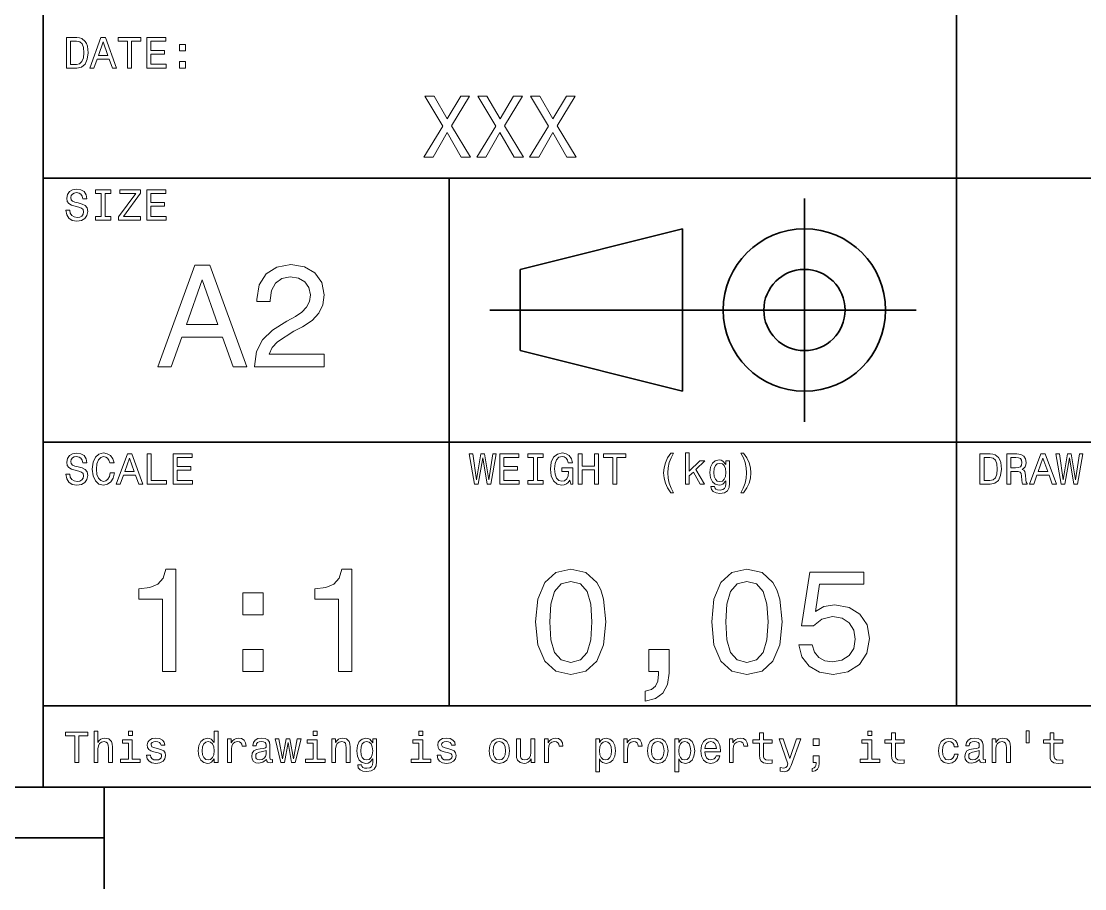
# Model space of a CAD drawing. Extents: x 0 to 594, y 0 to 420.
# Drawn here: x 392.9 to 445.3, y 5 to 47.7 of the extents above; entities that cross this region are included whole.
import ezdxf

# ---------------------------------------------------------------- set-up
doc = ezdxf.new("R2010")
doc.units = 0

msp = doc.modelspace()

# ---------------------------------------------------------------- linework, layer by layer
at = {"color": 7, "lineweight": 35}
for p, q in [((394, 10), (394, 70)), ((439, 14), (439, 70)), ((394, 40), (559, 40)), ((414, 14), (414, 40)), ((416, 33.5), (437, 33.5)), ((394, 27), (559, 27)), ((394, 14), (559, 14)), ((10, 10), (584, 10)), ((394, 10), (584, 10)), ((197, 7.5), (397, 7.5))]:
    msp.add_line(p, q, dxfattribs=at)
at = {"color": 7, "lineweight": 35, "ltscale": 0.275}
msp.add_line((431.5, 28), (431.5, 39), dxfattribs=at)
at = {"color": 7, "lineweight": 35, "ltscale": 0.206155}
for p, q in [((417.5, 35.5), (425.5, 37.5)), ((425.5, 29.5), (417.5, 31.5))]:
    msp.add_line(p, q, dxfattribs=at)
at = {"color": 7, "lineweight": 35, "ltscale": 0.2}
msp.add_line((425.5, 37.5), (425.5, 29.5), dxfattribs=at)
at = {"color": 7, "lineweight": 35, "ltscale": 0.1}
msp.add_line((417.5, 31.5), (417.5, 35.5), dxfattribs=at)
at = {"color": 7, "lineweight": 35, "ltscale": 0.125}
msp.add_line((397, 10), (397, 5), dxfattribs=at)
at = {"color": 7, "lineweight": 13}
for points in [[(395.648407, 46.918587), (395.149139, 46.918587), (395.149139, 45.418587), (395.648407, 45.418587), (395.884003, 45.466137), (396.059082, 45.61095), (396.167145, 45.846542), (396.206055, 46.168587), (396.171478, 46.497116), (396.128235, 46.626801), (396.067719, 46.730545), (395.892639, 46.871037), (395.778107, 46.905617)], [(395.63327, 46.739193), (395.797546, 46.706772), (395.909943, 46.607349), (395.976959, 46.430115), (395.998566, 46.168587), (395.974792, 45.915707), (395.907776, 45.738472), (395.793213, 45.632565), (395.63327, 45.59798), (395.350159, 45.59798), (395.350159, 46.739193)], [(396.294678, 45.418587), (396.49353, 45.418587), (396.651306, 45.859509), (397.25, 45.859509), (397.407776, 45.418587), (397.610962, 45.418587), (397.061951, 46.92075), (396.841492, 46.92075)], [(396.720459, 46.043228), (396.951721, 46.704609), (397.182983, 46.043228)], [(398.153473, 45.418587), (398.352295, 45.418587), (398.352295, 46.73703), (398.806183, 46.73703), (398.806183, 46.918587), (397.697418, 46.918587), (397.697418, 46.73703), (398.153473, 46.73703)], [(399.100159, 45.418587), (400.051147, 45.418587), (400.051147, 45.600143), (399.298981, 45.600143), (399.298981, 46.108067), (399.969025, 46.108067), (399.969025, 46.287464), (399.298981, 46.287464), (399.298981, 46.73703), (400.033875, 46.73703), (400.033875, 46.918587), (399.100159, 46.918587)], [(400.706055, 46.257202), (401.004333, 46.257202), (401.004333, 46.57925), (400.706055, 46.57925)], [(400.706055, 45.418587), (401.004333, 45.418587), (401.004333, 45.740631), (400.706055, 45.740631)], [(412.752136, 41.020172), (413.206024, 41.020172), (413.893372, 42.234871), (414.593658, 41.020172), (415.051849, 41.020172), (414.113831, 42.5634), (415.004303, 44.024494), (414.567719, 44.024494), (413.906311, 42.913544), (413.257904, 44.024494), (412.804016, 44.024494), (413.690186, 42.559078)], [(415.354462, 41.020172), (415.80835, 41.020172), (416.495667, 42.234871), (417.195953, 41.020172), (417.654175, 41.020172), (416.716125, 42.5634), (417.606628, 44.024494), (417.170013, 44.024494), (416.508636, 42.913544), (415.860229, 44.024494), (415.406311, 44.024494), (416.29248, 42.559078)], [(417.956757, 41.020172), (418.410645, 41.020172), (419.097961, 42.234871), (419.798248, 41.020172), (420.25647, 41.020172), (419.31842, 42.5634), (420.208923, 44.024494), (419.772308, 44.024494), (419.110931, 42.913544), (418.462524, 44.024494), (418.008636, 44.024494), (418.894806, 42.559078)], [(395.309082, 38.413544), (395.112396, 38.413544), (395.155609, 38.184437), (395.263702, 38.01585), (395.430115, 37.914265), (395.654907, 37.877522), (395.877533, 37.912102), (396.043945, 38.007202), (396.149841, 38.156338), (396.188751, 38.353024), (396.156342, 38.530258), (396.065552, 38.64481), (395.918579, 38.720459), (395.721893, 38.776657), (395.553314, 38.817722), (395.443085, 38.865273), (395.380402, 38.934437), (395.360962, 39.042507), (395.380402, 39.139767), (395.436584, 39.213257), (395.523041, 39.262966), (395.641937, 39.280258), (395.76297, 39.258644), (395.858063, 39.200287), (395.920746, 39.103024), (395.951019, 38.97118), (396.147705, 38.97118), (396.147705, 38.975502), (396.113098, 39.178673), (396.011536, 39.329971), (395.851593, 39.425072), (395.635437, 39.457493), (395.440918, 39.425072), (395.289612, 39.334293), (395.192352, 39.193802), (395.157776, 39.012245), (395.185883, 38.850143), (395.268005, 38.739914), (395.397705, 38.666424), (395.574921, 38.610229), (395.75, 38.560516), (395.881836, 38.512966), (395.961823, 38.443802), (395.989899, 38.331409), (395.963989, 38.216858), (395.896973, 38.130402), (395.79538, 38.076366), (395.663544, 38.059078), (395.516571, 38.082851), (395.404175, 38.152016), (395.332855, 38.264408)], [(396.852295, 38.100143), (396.575653, 38.100143), (396.575653, 37.918587), (397.32782, 37.918587), (397.32782, 38.100143), (397.051147, 38.100143), (397.051147, 39.23703), (397.32782, 39.23703), (397.32782, 39.418587), (396.575653, 39.418587), (396.575653, 39.23703), (396.852295, 39.23703)], [(397.714691, 37.918587), (398.791077, 37.918587), (398.791077, 38.100143), (397.952454, 38.100143), (398.791077, 39.247837), (398.791077, 39.418587), (397.773041, 39.418587), (397.773041, 39.23703), (398.566284, 39.23703), (397.714691, 38.091496)], [(399.100159, 37.918587), (400.051147, 37.918587), (400.051147, 38.100143), (399.298981, 38.100143), (399.298981, 38.608067), (399.969025, 38.608067), (399.969025, 38.787464), (399.298981, 38.787464), (399.298981, 39.23703), (400.033875, 39.23703), (400.033875, 39.418587), (399.100159, 39.418587)], [(399.641205, 30.700289), (400.304016, 30.700289), (400.829956, 32.170029), (402.825623, 32.170029), (403.351563, 30.700289), (404.028809, 30.700289), (402.198822, 35.707493), (401.463959, 35.707493)], [(404.410645, 30.700289), (407.84726, 30.700289), (407.84726, 31.319885), (405.131104, 31.319885), (405.28241, 31.658503), (405.541779, 31.939482), (406.341492, 32.451008), (406.766571, 32.667149), (407.242065, 32.976944), (407.580688, 33.337177), (407.775208, 33.762249), (407.84726, 34.244957), (407.724762, 34.850143), (407.386169, 35.325649), (406.867432, 35.628242), (406.197388, 35.736313), (405.505737, 35.613834), (404.979828, 35.275215), (404.641205, 34.734871), (404.525909, 34.021614), (404.525909, 33.92075), (405.181549, 33.92075), (405.181549, 33.978386), (405.246399, 34.4683), (405.440918, 34.828529), (405.750702, 35.059078), (406.161377, 35.138329), (406.579224, 35.066284), (406.889038, 34.886169), (407.090759, 34.605186), (407.162811, 34.252163), (407.112366, 33.92075), (406.975494, 33.639771), (406.744934, 33.394814), (406.427948, 33.178677), (406.002869, 32.948128), (405.296814, 32.501442), (404.799713, 32.025936), (404.504303, 31.449568), (404.410645, 30.721903)], [(401.060516, 32.782421), (401.83139, 34.987034), (402.602295, 32.782421)], [(395.309082, 25.413544), (395.112396, 25.413544), (395.155609, 25.184437), (395.263702, 25.015848), (395.430115, 24.914265), (395.654907, 24.87752), (395.877533, 24.912102), (396.043945, 25.007204), (396.149841, 25.15634), (396.188751, 25.353025), (396.156342, 25.530258), (396.065552, 25.644812), (395.918579, 25.720461), (395.721893, 25.776655), (395.553314, 25.817722), (395.443085, 25.865273), (395.380402, 25.934437), (395.360962, 26.042505), (395.380402, 26.139769), (395.436584, 26.213255), (395.523041, 26.262968), (395.641937, 26.280258), (395.76297, 26.258644), (395.858063, 26.200287), (395.920746, 26.103025), (395.951019, 25.97118), (396.147705, 25.97118), (396.147705, 25.975504), (396.113098, 26.178673), (396.011536, 26.329969), (395.851593, 26.425072), (395.635437, 26.457491), (395.440918, 26.425072), (395.289612, 26.334293), (395.192352, 26.193804), (395.157776, 26.012247), (395.185883, 25.850143), (395.268005, 25.739912), (395.397705, 25.666426), (395.574921, 25.610229), (395.75, 25.560518), (395.881836, 25.512968), (395.961823, 25.443804), (395.989899, 25.331411), (395.963989, 25.216858), (395.896973, 25.130402), (395.79538, 25.076368), (395.663544, 25.059076), (395.516571, 25.082851), (395.404175, 25.152016), (395.332855, 25.264408)], [(397.30188, 25.476223), (397.258636, 25.294668), (397.187317, 25.164984), (397.087891, 25.085012), (396.971191, 25.059076), (396.830688, 25.097982), (396.720459, 25.214697), (396.646973, 25.404898), (396.623199, 25.668587), (396.646973, 25.930115), (396.718292, 26.122477), (396.828522, 26.239193), (396.971191, 26.280258), (397.074921, 26.258644), (397.163544, 26.198126), (397.232697, 26.100864), (397.280273, 25.966858), (397.485596, 25.966858), (397.420746, 26.17219), (397.30835, 26.327808), (397.154907, 26.425072), (396.971191, 26.459654), (396.742065, 26.405619), (396.567017, 26.254322), (396.45462, 26.005762), (396.41571, 25.668587), (396.45462, 25.331411), (396.567017, 25.082851), (396.742065, 24.929394), (396.971191, 24.87752), (397.17218, 24.918587), (397.33429, 25.03314), (397.448853, 25.22118), (397.509369, 25.476223)], [(397.595825, 24.918587), (397.794678, 24.918587), (397.952454, 25.359509), (398.551147, 25.359509), (398.708923, 24.918587), (398.912109, 24.918587), (398.363098, 26.420748), (398.142639, 26.420748)], [(398.021606, 25.543226), (398.252869, 26.204609), (398.484161, 25.543226)], [(399.115265, 24.918587), (400.079254, 24.918587), (400.079254, 25.100143), (399.314117, 25.100143), (399.314117, 26.418587), (399.115265, 26.418587)], [(400.401306, 24.918587), (401.352295, 24.918587), (401.352295, 25.100143), (400.600159, 25.100143), (400.600159, 25.608068), (401.270172, 25.608068), (401.270172, 25.787462), (400.600159, 25.787462), (400.600159, 26.23703), (401.335022, 26.23703), (401.335022, 26.418587), (400.401306, 26.418587)], [(415.242065, 24.918587), (415.432281, 24.918587), (415.648407, 26.21974), (415.871033, 24.918587), (416.052582, 24.918587), (416.316284, 26.420748), (416.143372, 26.420748), (415.957489, 25.14337), (415.74353, 26.420748), (415.555481, 26.420748), (415.345825, 25.14337), (415.159943, 26.420748), (414.982697, 26.420748)], [(416.497833, 24.918587), (417.448853, 24.918587), (417.448853, 25.100143), (416.696686, 25.100143), (416.696686, 25.608068), (417.36673, 25.608068), (417.36673, 25.787462), (416.696686, 25.787462), (416.696686, 26.23703), (417.431549, 26.23703), (417.431549, 26.418587), (416.497833, 26.418587)], [(418.153473, 25.100143), (417.876801, 25.100143), (417.876801, 24.918587), (418.628967, 24.918587), (418.628967, 25.100143), (418.352295, 25.100143), (418.352295, 26.23703), (418.628967, 26.23703), (418.628967, 26.418587), (417.876801, 26.418587), (417.876801, 26.23703), (418.153473, 26.23703)], [(419.949554, 25.119595), (419.986298, 24.918587), (420.094391, 24.918587), (420.094391, 25.729105), (419.547546, 25.729105), (419.547546, 25.545387), (419.884735, 25.545387), (419.884735, 25.532419), (419.858795, 25.333572), (419.789612, 25.186598), (419.683716, 25.093658), (419.55188, 25.0634), (419.404907, 25.102304), (419.290344, 25.219019), (419.216858, 25.411383), (419.190918, 25.675072), (419.214691, 25.936598), (419.288177, 26.128962), (419.404907, 26.245676), (419.562683, 26.286743), (419.670746, 26.265129), (419.759369, 26.204609), (419.824219, 26.103025), (419.860962, 25.966858), (420.074921, 25.966858), (420.018738, 26.174351), (419.912811, 26.329969), (419.763702, 26.425072), (419.575653, 26.459654), (419.329254, 26.405619), (419.143372, 26.247837), (419.024506, 25.999279), (418.983429, 25.668587), (419.024506, 25.335733), (419.143372, 25.087175), (419.318451, 24.929394), (419.53891, 24.87752), (419.662109, 24.894812), (419.772339, 24.93804), (419.867432, 25.013687)], [(420.35376, 24.918587), (420.554749, 24.918587), (420.554749, 25.623198), (421.155609, 25.623198), (421.155609, 24.918587), (421.354462, 24.918587), (421.354462, 26.418587), (421.155609, 26.418587), (421.155609, 25.806915), (420.554749, 25.806915), (420.554749, 26.418587), (420.35376, 26.418587)], [(422.056915, 24.918587), (422.255768, 24.918587), (422.255768, 26.23703), (422.709656, 26.23703), (422.709656, 26.418587), (421.600861, 26.418587), (421.600861, 26.23703), (422.056915, 26.23703)], [(424.916412, 24.50144), (425.052582, 24.50144), (424.929382, 24.730547), (424.842926, 24.970459), (424.78891, 25.223341), (424.771606, 25.478386), (424.78891, 25.733429), (424.842926, 25.984148), (424.929382, 26.226223), (425.052582, 26.45533), (424.916412, 26.45533), (424.758636, 26.217579), (424.648407, 25.981987), (424.583588, 25.73559), (424.564117, 25.478386), (424.583588, 25.219019), (424.648407, 24.974783), (424.758636, 24.739191)], [(425.638336, 24.918587), (425.828522, 24.918587), (425.828522, 25.327087), (426.027374, 25.519451), (426.368866, 24.918587), (426.582855, 24.918587), (426.157074, 25.651297), (426.593658, 26.07925), (426.35376, 26.07925), (425.828522, 25.556194), (425.828522, 26.470461), (425.638336, 26.470461)], [(428.5065, 24.50144), (428.662109, 24.739191), (428.772339, 24.974783), (428.837189, 25.219019), (428.858795, 25.478386), (428.837189, 25.73559), (428.772339, 25.981987), (428.662109, 26.217579), (428.5065, 26.45533), (428.370331, 26.45533), (428.491364, 26.226223), (428.57782, 25.984148), (428.6297, 25.733429), (428.649139, 25.478386), (428.6297, 25.223341), (428.57782, 24.970459), (428.489197, 24.730547), (428.370331, 24.50144)], [(440.648407, 26.418587), (440.149139, 26.418587), (440.149139, 24.918587), (440.648407, 24.918587), (440.884003, 24.966137), (441.059082, 25.11095), (441.167145, 25.34654), (441.206055, 25.668587), (441.171478, 25.997116), (441.128235, 26.126801), (441.067719, 26.230547), (440.892639, 26.371037), (440.778107, 26.405619)], [(440.63327, 26.239193), (440.797546, 26.206772), (440.909943, 26.107347), (440.976959, 25.930115), (440.998566, 25.668587), (440.974792, 25.415705), (440.907776, 25.238472), (440.793213, 25.132565), (440.63327, 25.097982), (440.350159, 25.097982), (440.350159, 26.239193)], [(441.469727, 24.918587), (441.670746, 24.918587), (441.670746, 25.551872), (441.876068, 25.551872), (442.027374, 25.545387), (442.122467, 25.515129), (442.174347, 25.443804), (442.195953, 25.31628), (442.206787, 25.121758), (442.219727, 24.994236), (442.245667, 24.918587), (442.472626, 24.918587), (442.472626, 24.959654), (442.422913, 25.020172), (442.405609, 25.132565), (442.390503, 25.37464), (442.35376, 25.554033), (442.304047, 25.610229), (442.226227, 25.651297), (442.312683, 25.70533), (442.373199, 25.780979), (442.412109, 25.87608), (442.425079, 25.990633), (442.394806, 26.17219), (442.30835, 26.308357), (442.16571, 26.39049), (441.971191, 26.418587), (441.469727, 26.418587)], [(441.914978, 26.234869), (442.046844, 26.221901), (442.139771, 26.180834), (442.19812, 26.105186), (442.21759, 25.986311), (442.195953, 25.86095), (442.137604, 25.785301), (442.038177, 25.746397), (441.902008, 25.73559), (441.670746, 25.73559), (441.670746, 26.234869)], [(442.595825, 24.918587), (442.794678, 24.918587), (442.952454, 25.359509), (443.551147, 25.359509), (443.708923, 24.918587), (443.912109, 24.918587), (443.363098, 26.420748), (443.142639, 26.420748)], [(443.021606, 25.543226), (443.252869, 26.204609), (443.484161, 25.543226)], [(444.145538, 24.918587), (444.335724, 24.918587), (444.55188, 26.21974), (444.774506, 24.918587), (444.956055, 24.918587), (445.219727, 26.420748), (445.046844, 26.420748), (444.860962, 25.14337), (444.646973, 26.420748), (444.458923, 26.420748), (444.249268, 25.14337), (444.063416, 26.420748), (443.886169, 26.420748)], [(427.817017, 24.970459), (427.817017, 26.07925), (427.635437, 26.07925), (427.635437, 25.891209), (427.486328, 26.061958), (427.395538, 26.105186), (427.293945, 26.120316), (427.110229, 26.077087), (426.96759, 25.956051), (426.874634, 25.761526), (426.842224, 25.499998), (426.874634, 25.236311), (426.96759, 25.041786), (427.110229, 24.918587), (427.293945, 24.87752), (427.397705, 24.892651), (427.484161, 24.931555), (427.635437, 25.095819), (427.635437, 24.931555), (427.618164, 24.801872), (427.570618, 24.708933), (427.479828, 24.654898), (427.343658, 24.635445), (427.224792, 24.648415), (427.140503, 24.680834), (427.09079, 24.73703), (427.075653, 24.812679), (426.891937, 24.812679), (426.891937, 24.804033), (426.920044, 24.665705), (427.00647, 24.561958), (427.144806, 24.494955), (427.332855, 24.47118), (427.557648, 24.503601), (427.706787, 24.594379), (427.791077, 24.752161)], [(427.03891, 25.499998), (427.05835, 25.692362), (427.11673, 25.835012), (427.207489, 25.919308), (427.328522, 25.949566), (427.456055, 25.919308), (427.551147, 25.835012), (427.609497, 25.692362), (427.631134, 25.499998), (427.609497, 25.303312), (427.551147, 25.162823), (427.456055, 25.076368), (427.328522, 25.048269), (427.207489, 25.076368), (427.11673, 25.162823), (427.05835, 25.305475)], [(399.870331, 15.700288), (400.52594, 15.700288), (400.52594, 20.736311), (400.036041, 20.736311), (399.906342, 20.296829), (399.646973, 20.00144), (399.250732, 19.828529), (398.703186, 19.770893), (398.703186, 19.259365), (399.870331, 19.259365)], [(408.544678, 15.700288), (409.200317, 15.700288), (409.200317, 20.736311), (408.710388, 20.736311), (408.580719, 20.296829), (408.32135, 20.00144), (407.925079, 19.828529), (407.377533, 19.770893), (407.377533, 19.259365), (408.544678, 19.259365)], [(418.257935, 18.142651), (418.365997, 17.011526), (418.70462, 16.204611), (419.244965, 15.714697), (419.994232, 15.556195), (420.736328, 15.714697), (421.276672, 16.204611), (421.608063, 17.011526), (421.723358, 18.142651), (421.608063, 19.266571), (421.471191, 19.713257), (421.276672, 20.080692), (420.736328, 20.570604), (419.994232, 20.736311), (419.244965, 20.570604), (418.70462, 20.073486), (418.365997, 19.266571)], [(426.932281, 18.142651), (427.040344, 17.011526), (427.378967, 16.204611), (427.919312, 15.714697), (428.668579, 15.556195), (429.410675, 15.714697), (429.951019, 16.204611), (430.28244, 17.011526), (430.397705, 18.142651), (430.28244, 19.266571), (430.145538, 19.713257), (429.951019, 20.080692), (429.410675, 20.570604), (428.668579, 20.736311), (427.919312, 20.570604), (427.378967, 20.073486), (427.040344, 19.266571)], [(431.219025, 17.004322), (431.377533, 16.413544), (431.73056, 15.952449), (432.249298, 15.664265), (432.912109, 15.556195), (433.639771, 15.685879), (434.208923, 16.038904), (434.569183, 16.600864), (434.706055, 17.321325), (434.583588, 17.991354), (434.237762, 18.51729), (433.697418, 18.855907), (432.998566, 18.978386), (432.458221, 18.89193), (432.040344, 18.654179), (432.242065, 20.00144), (434.432281, 20.00144), (434.432281, 20.592218), (431.759369, 20.592218), (431.363129, 17.940922), (431.939484, 17.940922), (432.357361, 18.279539), (432.890503, 18.402018), (433.351593, 18.322765), (433.70462, 18.092218), (433.927948, 17.739193), (434.007202, 17.285301), (433.927948, 16.831411), (433.697418, 16.478386), (433.344391, 16.255043), (432.890503, 16.175793), (432.508636, 16.226225), (432.213257, 16.39193), (431.997131, 16.651297), (431.889069, 17.004322)], [(418.949585, 18.142651), (419.007202, 19.014408), (419.187317, 19.641211), (419.511536, 20.008644), (419.994232, 20.138329), (420.469757, 20.008644), (420.793945, 19.641211), (420.97406, 19.014408), (421.031708, 18.142651), (420.97406, 17.263689), (420.793945, 16.636887), (420.469757, 16.269451), (419.994232, 16.146975), (419.511536, 16.269451), (419.187317, 16.636887), (419.007202, 17.263689)], [(427.623932, 18.142651), (427.681549, 19.014408), (427.861664, 19.641211), (428.185883, 20.008644), (428.668579, 20.138329), (429.144104, 20.008644), (429.468292, 19.641211), (429.648407, 19.014408), (429.706055, 18.142651), (429.648407, 17.263689), (429.468292, 16.636887), (429.144104, 16.269451), (428.668579, 16.146975), (428.185883, 16.269451), (427.861664, 16.636887), (427.681549, 17.263689)], [(403.840057, 18.495676), (404.83432, 18.495676), (404.83432, 19.569164), (403.840057, 19.569164)], [(403.840057, 15.700288), (404.83432, 15.700288), (404.83432, 16.773775), (403.840057, 16.773775)], [(423.83429, 15.700288), (424.317017, 15.700288), (424.317017, 15.5634), (424.280975, 15.217579), (424.16571, 14.972622), (423.963989, 14.81412), (423.661377, 14.73487), (423.661377, 14.244956), (424.158508, 14.36023), (424.52594, 14.626801), (424.749298, 15.051873), (424.828522, 15.621037), (424.828522, 16.780979), (423.83429, 16.780979)], [(395.551147, 11.214337), (395.75, 11.214337), (395.75, 12.532782), (396.203888, 12.532782), (396.203888, 12.714337), (395.095093, 12.714337), (395.095093, 12.532782), (395.551147, 12.532782)], [(396.504333, 11.214337), (396.694519, 11.214337), (396.694519, 11.884366), (396.713989, 12.037825), (396.776672, 12.150216), (396.873932, 12.21938), (397.003601, 12.245317), (397.107361, 12.223703), (397.17218, 12.165346), (397.20462, 12.068084), (397.215424, 11.938401), (397.215424, 11.214337), (397.405609, 11.214337), (397.405609, 11.977305), (397.396973, 12.130764), (397.358063, 12.258286), (397.23056, 12.375), (397.031708, 12.416066), (396.923645, 12.400937), (396.830688, 12.359871), (396.752869, 12.295029), (396.694519, 12.206412), (396.694519, 12.766211), (396.504333, 12.766211)], [(398.393372, 12.766211), (398.192352, 12.766211), (398.192352, 12.550073), (398.393372, 12.550073)], [(402.42218, 11.393732), (402.42218, 11.214337), (402.612396, 11.214337), (402.612396, 12.766211), (402.424347, 12.766211), (402.424347, 12.197767), (402.279541, 12.362032), (402.190918, 12.400937), (402.089325, 12.416066), (401.905609, 12.372839), (401.76297, 12.251801), (401.670044, 12.057277), (401.637604, 11.79575), (401.670044, 11.534222), (401.76297, 11.337536), (401.905609, 11.214337), (402.089325, 11.173271), (402.190918, 11.188401), (402.281708, 11.227305)], [(407.501434, 12.766211), (407.300446, 12.766211), (407.300446, 12.550073), (407.501434, 12.550073)], [(412.706055, 12.766211), (412.505035, 12.766211), (412.505035, 12.550073), (412.706055, 12.550073)], [(429.288177, 12.173991), (429.288177, 11.59258), (429.301147, 11.404539), (429.361664, 11.274856), (429.482727, 11.199207), (429.688049, 11.173271), (429.912842, 11.184078), (429.912842, 11.348343), (429.748566, 11.335375), (429.599426, 11.352666), (429.51947, 11.4067), (429.484863, 11.497478), (429.478394, 11.625), (429.478394, 12.173991), (429.912842, 12.173991), (429.912842, 12.336096), (429.478394, 12.336096), (429.478394, 12.675432), (429.288177, 12.675432), (429.288177, 12.336096), (428.959656, 12.336096), (428.959656, 12.173991)], [(434.825653, 12.766211), (434.624634, 12.766211), (434.624634, 12.550073), (434.825653, 12.550073)], [(435.793945, 12.173991), (435.793945, 11.59258), (435.806915, 11.404539), (435.867432, 11.274856), (435.988464, 11.199207), (436.193787, 11.173271), (436.418579, 11.184078), (436.418579, 11.348343), (436.254333, 11.335375), (436.105194, 11.352666), (436.025208, 11.4067), (435.990631, 11.497478), (435.984131, 11.625), (435.984131, 12.173991), (436.418579, 12.173991), (436.418579, 12.336096), (435.984131, 12.336096), (435.984131, 12.675432), (435.793945, 12.675432), (435.793945, 12.336096), (435.465424, 12.336096), (435.465424, 12.173991)], [(442.420746, 12.768372), (442.420746, 12.180475), (442.565552, 12.180475), (442.565552, 12.768372)], [(443.600861, 12.173991), (443.600861, 11.59258), (443.613831, 11.404539), (443.674347, 11.274856), (443.79538, 11.199207), (444.000702, 11.173271), (444.225494, 11.184078), (444.225494, 11.348343), (444.061218, 11.335375), (443.912079, 11.352666), (443.832123, 11.4067), (443.797546, 11.497478), (443.791046, 11.625), (443.791046, 12.173991), (444.225494, 12.173991), (444.225494, 12.336096), (443.791046, 12.336096), (443.791046, 12.675432), (443.600861, 12.675432), (443.600861, 12.336096), (443.272339, 12.336096), (443.272339, 12.173991)], [(398.386902, 11.37428), (398.386902, 12.336096), (397.898407, 12.336096), (397.898407, 12.173991), (398.196686, 12.173991), (398.196686, 11.37428), (397.807648, 11.37428), (397.807648, 11.214337), (398.780273, 11.214337), (398.780273, 11.37428)], [(399.675079, 11.89085), (399.491364, 11.934078), (399.355194, 11.983789), (399.309784, 12.085375), (399.322754, 12.1567), (399.368164, 12.208573), (399.44165, 12.240994), (399.547546, 12.253963), (399.649139, 12.240994), (399.729095, 12.202089), (399.780975, 12.143732), (399.802582, 12.065923), (399.988464, 12.065923), (399.988464, 12.070245), (399.956055, 12.210735), (399.867432, 12.320966), (399.729095, 12.39013), (399.547546, 12.416066), (399.363831, 12.39013), (399.229828, 12.318804), (399.145538, 12.212896), (399.119598, 12.078891), (399.139038, 11.949207), (399.199554, 11.85843), (399.298981, 11.793588), (399.443817, 11.748199), (399.655609, 11.696326), (399.785309, 11.642291), (399.819885, 11.599064), (399.832855, 11.534222), (399.813416, 11.454251), (399.761536, 11.393732), (399.677246, 11.354827), (399.56485, 11.341859), (399.445953, 11.354827), (399.359497, 11.400216), (399.301147, 11.473703), (399.277374, 11.575289), (399.093658, 11.575289), (399.123932, 11.402378), (399.212524, 11.277018), (399.353027, 11.201369), (399.547546, 11.173271), (399.750732, 11.201369), (399.899841, 11.277018), (399.990631, 11.398055), (400.023041, 11.555836), (399.999268, 11.692003), (399.932281, 11.784943), (399.822052, 11.845461)], [(402.121765, 12.245317), (402.247131, 12.215057), (402.342224, 12.130764), (402.398407, 11.990274), (402.420044, 11.79575), (402.398407, 11.599064), (402.342224, 11.458573), (402.247131, 11.372118), (402.121765, 11.34402), (402.002869, 11.372118), (401.912109, 11.458573), (401.851593, 11.601225), (401.832123, 11.79575), (401.851593, 11.988112), (401.912109, 12.128603), (402.002869, 12.215057)], [(403.081421, 11.214337), (403.271606, 11.214337), (403.271606, 11.877882), (403.291077, 12.037825), (403.349426, 12.152378), (403.444519, 12.221542), (403.572052, 12.245317), (403.667145, 12.230187), (403.738464, 12.18696), (403.781708, 12.113473), (403.796844, 12.01405), (403.989197, 12.01405), (403.963257, 12.189121), (403.891937, 12.314482), (403.773041, 12.39013), (403.610962, 12.416066), (403.500732, 12.398775), (403.405609, 12.355548), (403.32132, 12.282061), (403.254333, 12.182637), (403.254333, 12.375), (403.081421, 12.375)], [(405.000732, 11.365634), (405.000732, 11.35915), (405.011536, 11.285663), (405.043945, 11.233789), (405.180115, 11.192723), (405.286011, 11.210014), (405.286011, 11.356989), (405.240631, 11.350505), (405.180115, 11.378602), (405.169312, 11.465057), (405.169312, 12.065923), (405.143372, 12.21938), (405.067719, 12.32745), (404.935883, 12.392291), (404.75, 12.416066), (404.568451, 12.39013), (404.434448, 12.316643), (404.350159, 12.202089), (404.322052, 12.050793), (404.322052, 12.037825), (404.492798, 12.037825), (404.507935, 12.128603), (404.555481, 12.193444), (404.633301, 12.232349), (404.74353, 12.247478), (404.849426, 12.236671), (404.925079, 12.204251), (404.970459, 12.148055), (404.985596, 12.070245), (404.976959, 11.979467), (404.942352, 11.934078), (404.855896, 11.912464), (404.693817, 11.895173), (404.507935, 11.856268), (404.376068, 11.787104), (404.298279, 11.679035), (404.274506, 11.519093), (404.296112, 11.376441), (404.363098, 11.270534), (404.471191, 11.20353), (404.620331, 11.179755), (404.82132, 11.225144)], [(405.886902, 11.214337), (406.059814, 12.199928), (406.232697, 11.214337), (406.414276, 11.214337), (406.699554, 12.375), (406.515839, 12.375), (406.323486, 11.389409), (406.15274, 12.375), (405.964691, 12.375), (405.793945, 11.389409), (405.601593, 12.375), (405.420044, 12.375), (405.705322, 11.214337)], [(407.494965, 11.37428), (407.494965, 12.336096), (407.00647, 12.336096), (407.00647, 12.173991), (407.304749, 12.173991), (407.304749, 11.37428), (406.91571, 11.37428), (406.91571, 11.214337), (407.888336, 11.214337), (407.888336, 11.37428)], [(408.214691, 11.214337), (408.404907, 11.214337), (408.404907, 11.884366), (408.424347, 12.037825), (408.48703, 12.150216), (408.58429, 12.21938), (408.713989, 12.245317), (408.817719, 12.223703), (408.882568, 12.165346), (408.914978, 12.068084), (408.925781, 11.938401), (408.925781, 11.214337), (409.115997, 11.214337), (409.115997, 11.977305), (409.107361, 12.130764), (409.068451, 12.258286), (408.940918, 12.375), (408.742065, 12.416066), (408.631836, 12.400937), (408.53891, 12.359871), (408.458923, 12.290707), (408.39624, 12.197767), (408.39624, 12.375), (408.214691, 12.375)], [(410.419312, 11.266211), (410.419312, 12.375), (410.237762, 12.375), (410.237762, 12.18696), (410.088623, 12.357709), (409.997833, 12.400937), (409.89624, 12.416066), (409.712524, 12.372839), (409.569885, 12.251801), (409.476959, 12.057277), (409.444519, 11.79575), (409.476959, 11.532061), (409.569885, 11.337536), (409.712524, 11.214337), (409.89624, 11.173271), (410, 11.188401), (410.086456, 11.227305), (410.237762, 11.391571), (410.237762, 11.227305), (410.220459, 11.097623), (410.172913, 11.004683), (410.082123, 10.950648), (409.945953, 10.931196), (409.827087, 10.944164), (409.742798, 10.976585), (409.693085, 11.032782), (409.677948, 11.10843), (409.494232, 11.10843), (409.494232, 11.099784), (409.522339, 10.961455), (409.608795, 10.857709), (409.747131, 10.790707), (409.93515, 10.766931), (410.159943, 10.799352), (410.309082, 10.89013), (410.393372, 11.047911)], [(409.641205, 11.79575), (409.660675, 11.988112), (409.719025, 12.130764), (409.809814, 12.215057), (409.930847, 12.245317), (410.05835, 12.215057), (410.153473, 12.130764), (410.211823, 11.988112), (410.233429, 11.79575), (410.211823, 11.599064), (410.153473, 11.458573), (410.05835, 11.372118), (409.930847, 11.34402), (409.809814, 11.372118), (409.719025, 11.458573), (409.660675, 11.601225)], [(412.699585, 11.37428), (412.699585, 12.336096), (412.21109, 12.336096), (412.21109, 12.173991), (412.509369, 12.173991), (412.509369, 11.37428), (412.120331, 11.37428), (412.120331, 11.214337), (413.092957, 11.214337), (413.092957, 11.37428)], [(413.987762, 11.89085), (413.804047, 11.934078), (413.667877, 11.983789), (413.622467, 12.085375), (413.635437, 12.1567), (413.680847, 12.208573), (413.754333, 12.240994), (413.860229, 12.253963), (413.961823, 12.240994), (414.041779, 12.202089), (414.093658, 12.143732), (414.115265, 12.065923), (414.301147, 12.065923), (414.301147, 12.070245), (414.268738, 12.210735), (414.180115, 12.320966), (414.041779, 12.39013), (413.860229, 12.416066), (413.676514, 12.39013), (413.542511, 12.318804), (413.458221, 12.212896), (413.432281, 12.078891), (413.451721, 11.949207), (413.512238, 11.85843), (413.611664, 11.793588), (413.7565, 11.748199), (413.968292, 11.696326), (414.097992, 11.642291), (414.132568, 11.599064), (414.145538, 11.534222), (414.126099, 11.454251), (414.074219, 11.393732), (413.989929, 11.354827), (413.877533, 11.341859), (413.758636, 11.354827), (413.67218, 11.400216), (413.613831, 11.473703), (413.590057, 11.575289), (413.406342, 11.575289), (413.436615, 11.402378), (413.525208, 11.277018), (413.66571, 11.201369), (413.860229, 11.173271), (414.063416, 11.201369), (414.212524, 11.277018), (414.303314, 11.398055), (414.335724, 11.555836), (414.311951, 11.692003), (414.244965, 11.784943), (414.134735, 11.845461)], [(415.965424, 11.793588), (416, 11.5299), (416.099426, 11.335375), (416.257202, 11.214337), (416.469025, 11.173271), (416.67868, 11.214337), (416.836456, 11.333214), (416.935883, 11.527738), (416.972626, 11.793588), (416.935883, 12.057277), (416.836456, 12.253963), (416.67868, 12.372839), (416.469025, 12.416066), (416.257202, 12.372839), (416.099426, 12.251801), (416, 12.057277)], [(416.159943, 11.79575), (416.179382, 11.990274), (416.239929, 12.130764), (416.337189, 12.217219), (416.469025, 12.247478), (416.598694, 12.217219), (416.695984, 12.132925), (416.7565, 11.990274), (416.778107, 11.79575), (416.7565, 11.599064), (416.695984, 11.456412), (416.598694, 11.369957), (416.469025, 11.341859), (416.337189, 11.369957), (416.239929, 11.456412), (416.179382, 11.599064)], [(418.21759, 12.375), (418.027374, 12.375), (418.027374, 11.704971), (418.005768, 11.549352), (417.943085, 11.43696), (417.845825, 11.367796), (417.718292, 11.346182), (417.61673, 11.363473), (417.55188, 11.415346), (417.515137, 11.503963), (417.5065, 11.629323), (417.5065, 12.375), (417.316284, 12.375), (417.316284, 11.612032), (417.322784, 11.458573), (417.363831, 11.331052), (417.489197, 11.214337), (417.690216, 11.173271), (417.798279, 11.188401), (417.891205, 11.227305), (417.971191, 11.294309), (418.036011, 11.391571), (418.036011, 11.214337), (418.21759, 11.214337)], [(418.695251, 11.214337), (418.885437, 11.214337), (418.885437, 11.877882), (418.904907, 12.037825), (418.963257, 12.152378), (419.05835, 12.221542), (419.185883, 12.245317), (419.280975, 12.230187), (419.352295, 12.18696), (419.395538, 12.113473), (419.410675, 12.01405), (419.603027, 12.01405), (419.577087, 12.189121), (419.505768, 12.314482), (419.386902, 12.39013), (419.224792, 12.416066), (419.114563, 12.398775), (419.01947, 12.355548), (418.93515, 12.282061), (418.868164, 12.182637), (418.868164, 12.375), (418.695251, 12.375)], [(421.40564, 12.195605), (421.40564, 12.375), (421.215424, 12.375), (421.215424, 10.76477), (421.40564, 10.76477), (421.40564, 11.391571), (421.472626, 11.289986), (421.548279, 11.222982), (421.738464, 11.173271), (421.920044, 11.214337), (422.062683, 11.337536), (422.15564, 11.532061), (422.190216, 11.79575), (422.15564, 12.057277), (422.062683, 12.251801), (421.920044, 12.372839), (421.738464, 12.416066), (421.634735, 12.403098), (421.546112, 12.362032), (421.470459, 12.292868)], [(421.706055, 11.34402), (421.578522, 11.372118), (421.485596, 11.458573), (421.427246, 11.599064), (421.407776, 11.79575), (421.427246, 11.990274), (421.485596, 12.130764), (421.578522, 12.215057), (421.706055, 12.245317), (421.822784, 12.215057), (421.91571, 12.128603), (421.97406, 11.988112), (421.995667, 11.79575), (421.97406, 11.601225), (421.91571, 11.458573), (421.822784, 11.372118)], [(422.598694, 11.214337), (422.78891, 11.214337), (422.78891, 11.877882), (422.80835, 12.037825), (422.86673, 12.152378), (422.961823, 12.221542), (423.089355, 12.245317), (423.184448, 12.230187), (423.255768, 12.18696), (423.299011, 12.113473), (423.314117, 12.01405), (423.5065, 12.01405), (423.48056, 12.189121), (423.409241, 12.314482), (423.290344, 12.39013), (423.128235, 12.416066), (423.018005, 12.398775), (422.922913, 12.355548), (422.838623, 12.282061), (422.771606, 12.182637), (422.771606, 12.375), (422.598694, 12.375)], [(423.772339, 11.793588), (423.806915, 11.5299), (423.906342, 11.335375), (424.064117, 11.214337), (424.27594, 11.173271), (424.485596, 11.214337), (424.643372, 11.333214), (424.742798, 11.527738), (424.779541, 11.793588), (424.742798, 12.057277), (424.643372, 12.253963), (424.485596, 12.372839), (424.27594, 12.416066), (424.064117, 12.372839), (423.906342, 12.251801), (423.806915, 12.057277)], [(423.966858, 11.79575), (423.986328, 11.990274), (424.046844, 12.130764), (424.144104, 12.217219), (424.27594, 12.247478), (424.40564, 12.217219), (424.502899, 12.132925), (424.563416, 11.990274), (424.585022, 11.79575), (424.563416, 11.599064), (424.502899, 11.456412), (424.40564, 11.369957), (424.27594, 11.341859), (424.144104, 11.369957), (424.046844, 11.456412), (423.986328, 11.599064)], [(425.309082, 12.195605), (425.309082, 12.375), (425.118896, 12.375), (425.118896, 10.76477), (425.309082, 10.76477), (425.309082, 11.391571), (425.376099, 11.289986), (425.451721, 11.222982), (425.641937, 11.173271), (425.823486, 11.214337), (425.966156, 11.337536), (426.059082, 11.532061), (426.093658, 11.79575), (426.059082, 12.057277), (425.966156, 12.251801), (425.823486, 12.372839), (425.641937, 12.416066), (425.538177, 12.403098), (425.449585, 12.362032), (425.373932, 12.292868)], [(425.609528, 11.34402), (425.481995, 11.372118), (425.389069, 11.458573), (425.330688, 11.599064), (425.311249, 11.79575), (425.330688, 11.990274), (425.389069, 12.130764), (425.481995, 12.215057), (425.609528, 12.245317), (425.726227, 12.215057), (425.819183, 12.128603), (425.877533, 11.988112), (425.899139, 11.79575), (425.877533, 11.601225), (425.819183, 11.458573), (425.726227, 11.372118)], [(426.59726, 11.739553), (427.358063, 11.739553), (427.360229, 11.82817), (427.325653, 12.076729), (427.23056, 12.262609), (427.079254, 12.375), (426.878235, 12.416066), (426.681549, 12.372839), (426.530273, 12.251801), (426.433014, 12.055116), (426.398438, 11.79575), (426.430847, 11.5299), (426.528107, 11.335375), (426.677246, 11.214337), (426.871765, 11.173271), (427.040344, 11.201369), (427.17868, 11.274856), (427.280273, 11.391571), (427.338623, 11.547191), (427.150574, 11.547191), (427.111694, 11.460735), (427.055481, 11.395893), (426.895538, 11.34402), (426.772339, 11.367796), (426.679413, 11.443444), (426.618896, 11.566643), (426.59726, 11.733069)], [(426.59726, 11.899496), (426.621033, 12.048632), (426.679413, 12.158862), (426.768005, 12.225864), (426.884735, 12.24964), (426.999298, 12.225864), (427.087891, 12.158862), (427.141937, 12.048632), (427.161377, 11.899496)], [(427.803314, 11.214337), (427.99353, 11.214337), (427.99353, 11.877882), (428.01297, 12.037825), (428.07132, 12.152378), (428.166443, 12.221542), (428.293945, 12.245317), (428.389038, 12.230187), (428.460388, 12.18696), (428.503601, 12.113473), (428.518738, 12.01405), (428.71109, 12.01405), (428.685181, 12.189121), (428.613831, 12.314482), (428.494965, 12.39013), (428.332855, 12.416066), (428.222626, 12.398775), (428.127533, 12.355548), (428.043243, 12.282061), (427.976227, 12.182637), (427.976227, 12.375), (427.803314, 12.375)], [(431.114563, 12.375), (430.781708, 11.419669), (430.455322, 12.375), (430.247833, 12.375), (430.688751, 11.149496), (430.649841, 11.041427), (430.589355, 10.967939), (430.487762, 10.944164), (430.312683, 10.965778), (430.312683, 10.782061), (430.496399, 10.76477), (430.628235, 10.782061), (430.721191, 10.836095), (430.788177, 10.929035), (430.846558, 11.065202), (431.317719, 12.375)], [(431.933716, 12.052954), (432.231995, 12.052954), (432.231995, 12.375), (431.933716, 12.375)], [(434.819153, 11.37428), (434.819153, 12.336096), (434.330688, 12.336096), (434.330688, 12.173991), (434.628967, 12.173991), (434.628967, 11.37428), (434.239899, 11.37428), (434.239899, 11.214337), (435.212524, 11.214337), (435.212524, 11.37428)], [(438.880402, 11.990274), (439.06842, 11.990274), (439.029541, 12.163185), (438.936584, 12.299352), (438.791779, 12.383646), (438.603729, 12.416066), (438.39624, 12.372839), (438.238464, 12.251801), (438.139038, 12.055116), (438.104462, 11.791427), (438.136871, 11.5299), (438.234131, 11.335375), (438.387604, 11.214337), (438.59726, 11.173271), (438.783142, 11.205692), (438.927948, 11.29647), (439.027374, 11.439121), (439.070587, 11.629323), (438.889038, 11.629323), (438.856628, 11.508286), (438.796112, 11.417507), (438.709656, 11.361311), (438.603729, 11.34402), (438.471893, 11.372118), (438.376801, 11.458573), (438.31842, 11.599064), (438.298981, 11.797911), (438.31842, 11.992435), (438.378967, 12.132925), (438.476227, 12.21938), (438.603729, 12.24964), (438.716125, 12.230187), (438.800415, 12.180475), (438.856628, 12.098343)], [(440.131836, 11.365634), (440.131836, 11.35915), (440.142639, 11.285663), (440.175049, 11.233789), (440.311218, 11.192723), (440.417145, 11.210014), (440.417145, 11.356989), (440.371765, 11.350505), (440.311218, 11.378602), (440.300415, 11.465057), (440.300415, 12.065923), (440.274475, 12.21938), (440.198853, 12.32745), (440.066986, 12.392291), (439.881104, 12.416066), (439.699554, 12.39013), (439.565552, 12.316643), (439.481262, 12.202089), (439.453156, 12.050793), (439.453156, 12.037825), (439.623901, 12.037825), (439.639038, 12.128603), (439.686584, 12.193444), (439.764404, 12.232349), (439.874634, 12.247478), (439.98053, 12.236671), (440.056183, 12.204251), (440.101563, 12.148055), (440.116699, 12.070245), (440.108063, 11.979467), (440.073486, 11.934078), (439.98703, 11.912464), (439.824921, 11.895173), (439.639038, 11.856268), (439.507202, 11.787104), (439.429382, 11.679035), (439.405609, 11.519093), (439.427216, 11.376441), (439.494232, 11.270534), (439.602295, 11.20353), (439.751434, 11.179755), (439.952454, 11.225144)], [(440.7435, 11.214337), (440.933716, 11.214337), (440.933716, 11.884366), (440.953156, 12.037825), (441.015839, 12.150216), (441.113098, 12.21938), (441.242798, 12.245317), (441.346527, 12.223703), (441.411377, 12.165346), (441.443787, 12.068084), (441.45459, 11.938401), (441.45459, 11.214337), (441.644806, 11.214337), (441.644806, 11.977305), (441.636169, 12.130764), (441.59726, 12.258286), (441.469727, 12.375), (441.270874, 12.416066), (441.160645, 12.400937), (441.067719, 12.359871), (440.987732, 12.290707), (440.925049, 12.197767), (440.925049, 12.375), (440.7435, 12.375)], [(404.979095, 11.620677), (404.953186, 11.508286), (404.884003, 11.42183), (404.780273, 11.365634), (404.65274, 11.346182), (404.570618, 11.356989), (404.512238, 11.391571), (404.475494, 11.452089), (404.464691, 11.536384), (404.473328, 11.612032), (404.507935, 11.666066), (404.64624, 11.726585), (404.82132, 11.752522), (404.979095, 11.804395)], [(431.933716, 11.214337), (432.078522, 11.214337), (432.078522, 11.173271), (432.067719, 11.069525), (432.033142, 10.996037), (431.972626, 10.948487), (431.881836, 10.924712), (431.881836, 10.777738), (432.030975, 10.81232), (432.141205, 10.892291), (432.208221, 11.019813), (432.231995, 11.190562), (432.231995, 11.538545), (431.933716, 11.538545)], [(440.110229, 11.620677), (440.08429, 11.508286), (440.015137, 11.42183), (439.911377, 11.365634), (439.783844, 11.346182), (439.701721, 11.356989), (439.643372, 11.391571), (439.606628, 11.452089), (439.595825, 11.536384), (439.604462, 11.612032), (439.639038, 11.666066), (439.777374, 11.726585), (439.952454, 11.752522), (440.110229, 11.804395)]]:
    msp.add_lwpolyline(points, close=True, dxfattribs=at)
at = {"color": 7, "lineweight": 35}
for radius in [4, 2]:
    msp.add_circle((431.5, 33.5), radius, dxfattribs=at)

doc.saveas('drawing.dxf')
